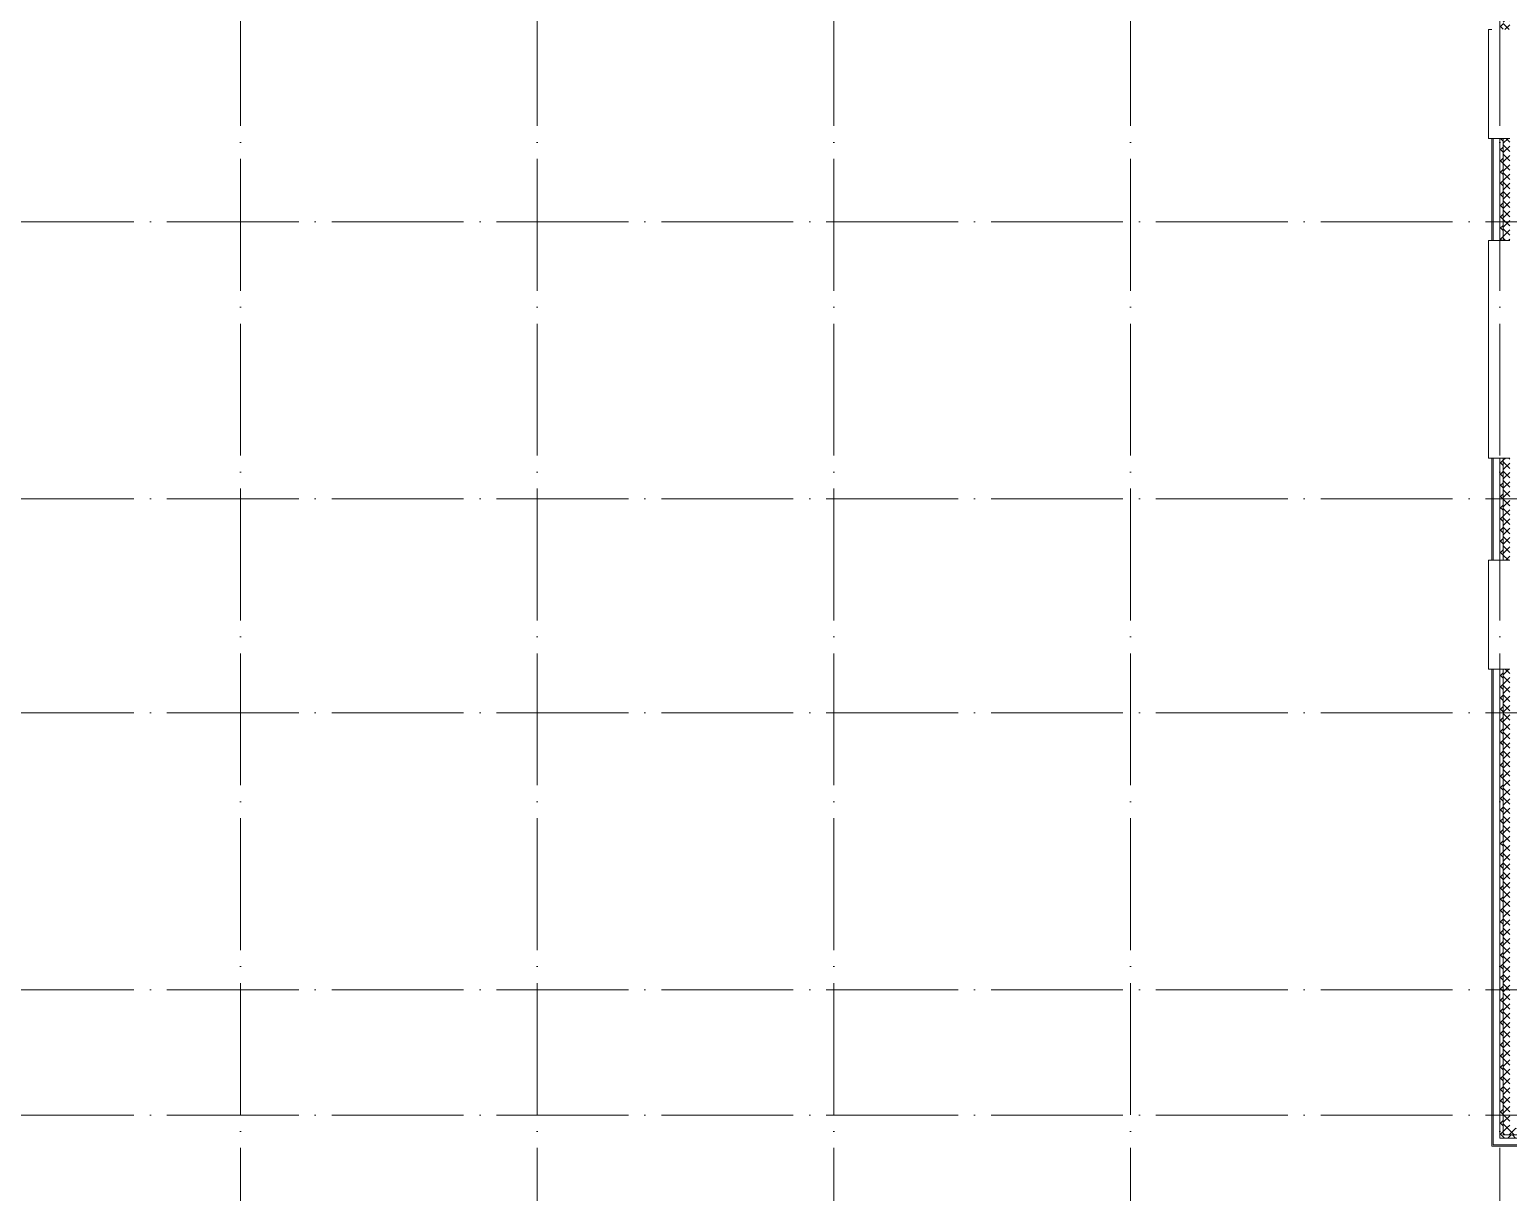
# Model space of a CAD drawing. Header units: millimetres. Extents: x 97 to 215964, y -4577 to 60645.
# Drawn here: x 105648 to 128078, y 25253 to 42890 of the extents above; entities that cross this region are included whole.
import ezdxf

# ---------------------------------------------------------------- set-up
doc = ezdxf.new("R2010")
doc.units = ezdxf.units.MM
doc.linetypes.add('ADSK_Линия сетки', pattern=[2500, 2000, -250, 0, -250])
for name, color, linetype, lineweight in [('A-GLAZ-____-OTLN', 151, 'Continuous', 9), ('A-WALL-____-MCUT', 113, 'Continuous', 9), ('A-WALL-____-PATT', 111, 'Continuous', 9), ('A-WALL-FNSH-MCUT', 113, 'Continuous', 9), ('S-GRID-____-OTLN', 1, 'Continuous', 9)]:
    doc.layers.add(name, color=color, linetype=linetype, lineweight=lineweight)
pattern_1 = [(135, (0, 0), (-84.85281, -84.85281), []), (225, (0, 0), (84.85281, -84.85281), [])]
pattern_2 = [(45, (0, 0), (-70.71068, 70.71068), []), (135, (0, 0), (-70.71068, -70.71068), [])]

# ---------------------------------------------------------------- blocks, each defined once
blk = doc.blocks.new('WNW_Отлив1 - Отлив_металлический 2-28598290-О_АИ_ПП_8_400_Целиком')
at = {"layer": 'A-GLAZ-____-OTLN', "color": 10, "lineweight": 5}
for p, q in [((1650, 320), (-1650, 320)), ((-1650, 320), (-1650, 270)), ((1650, 270), (1650, 320))]:
    blk.add_line(p, q, dxfattribs=at)
blk = doc.blocks.new('WNW_Отлив1 - Отлив_металлический 2-28603322-О_АИ_ПП_8_400_Целиком')
at = {"layer": 'A-GLAZ-____-OTLN', "color": 10, "lineweight": 5}
for p, q in [((825, 320), (-825, 320)), ((-825, 320), (-825, 270)), ((825, 270), (825, 320))]:
    blk.add_line(p, q, dxfattribs=at)
blk = doc.blocks.new('0083_СОШ675_АР_R22_rvt-1-О_АИ_ПП_8_400_Целиком')
at = {"layer": 'A-WALL-____-PATT', "lineweight": 5}
h = blk.add_hatch(dxfattribs=at)
h.set_pattern_fill('FP_9', color=10, style=0, pattern_type=2)
h.set_pattern_definition(pattern_1)
h.paths.add_polyline_path([(69150, 26125), (69200, 26125), (69200, 33190), (69150, 33190), (69150, 26225)])
h.paths.add_polyline_path([(69200, 34840), (69200, 36390), (69150, 36390), (69150, 34840)])
h.paths.add_polyline_path([(69150, 39690), (69200, 39690), (69200, 41240), (69150, 41240), (69150, 40183)])
h.paths.add_polyline_path([(69200, 42890), (69200, 43325), (69150, 43325), (69150, 42890)])
h = blk.add_hatch(dxfattribs=at)
h.set_pattern_fill('FP_16', color=10, style=0, pattern_type=2)
h.set_pattern_definition(pattern_2)
h.paths.add_polyline_path([(69283, 26225), (69300, 26225), (69300, 33190), (69200, 33190), (69200, 26225)])
h.paths.add_polyline_path([(69300, 34840), (69300, 36390), (69200, 36390), (69200, 34840)])
h.paths.add_polyline_path([(69200, 39690), (69300, 39690), (69300, 41240), (69200, 41240), (69200, 40183)])
h.paths.add_polyline_path([(69200, 42890), (69300, 42890), (69300, 43325), (69200, 43325), (69200, 43114)])
h = blk.add_hatch(dxfattribs=at)
h.set_pattern_fill('FP_9', color=10, style=0, pattern_type=2)
h.set_pattern_definition(pattern_1)
h.paths.add_polyline_path([(104501, 26075), (104550, 26075), (104600, 26125), (100150, 26125), (100150, 26075), (103872, 26075)])
h.paths.add_polyline_path([(98350, 26075), (99250, 26075), (99250, 26125), (98350, 26125)])
h.paths.add_polyline_path([(97450, 26075), (97450, 26125), (96250, 26125), (96250, 26075), (96954, 26075)])
h.paths.add_polyline_path([(93550, 26075), (93550, 26125), (92350, 26125), (92350, 26075), (92552, 26075)])
h.paths.add_polyline_path([(91294, 26075), (91450, 26075), (91450, 26125), (90550, 26125), (90550, 26075)])
h.paths.add_polyline_path([(89650, 26075), (89650, 26125), (88450, 26125), (88450, 26075), (88779, 26075)])
h.paths.add_polyline_path([(85750, 26075), (85750, 26125), (84250, 26125), (84250, 26075), (85005, 26075)])
h.paths.add_polyline_path([(82450, 26075), (83350, 26075), (83350, 26125), (82450, 26125)])
h.paths.add_polyline_path([(81550, 26075), (81550, 26125), (79900, 26125), (79900, 26075), (81232, 26075)])
h.paths.add_polyline_path([(75850, 26075), (75850, 26125), (74200, 26125), (74200, 26075), (74943, 26075)])
h.paths.add_polyline_path([(70150, 26075), (70150, 26125), (69150, 26125), (69150, 26075), (69912, 26075)])
h.paths.add_polyline_path([(72428, 26075), (73300, 26075), (73300, 26125), (71850, 26125), (71850, 26075)])
h = blk.add_hatch(dxfattribs=at)
h.set_pattern_fill('FP_16', color=10, style=0, pattern_type=2)
h.set_pattern_definition(pattern_2)
h.paths.add_polyline_path([(104600, 26125), (104700, 26225), (100150, 26225), (100150, 26125), (104501, 26125)])
h.paths.add_polyline_path([(97450, 26125), (97450, 26225), (96250, 26225), (96250, 26125), (96954, 26125)])
h.paths.add_polyline_path([(98841, 26125), (99250, 26125), (99250, 26225), (98350, 26225), (98350, 26125)])
h.paths.add_polyline_path([(92552, 26125), (93550, 26125), (93550, 26225), (92350, 26225), (92350, 26125)])
h.paths.add_polyline_path([(91450, 26125), (91450, 26225), (90550, 26225), (90550, 26125), (91294, 26125)])
h.paths.add_polyline_path([(89650, 26125), (89650, 26225), (88450, 26225), (88450, 26125), (88779, 26125)])
h.paths.add_polyline_path([(85750, 26125), (85750, 26225), (84250, 26225), (84250, 26125), (85005, 26125)])
h.paths.add_polyline_path([(82490, 26125), (83350, 26125), (83350, 26225), (82450, 26225), (82450, 26125)])
h.paths.add_polyline_path([(81232, 26125), (81550, 26125), (81550, 26225), (79900, 26225), (79900, 26125), (79974, 26125)])
h.paths.add_polyline_path([(75850, 26125), (75850, 26225), (74200, 26225), (74200, 26125), (74943, 26125)])
h.paths.add_polyline_path([(72428, 26125), (73300, 26125), (73300, 26225), (71850, 26225), (71850, 26125)])
h.paths.add_polyline_path([(70150, 26125), (70150, 26225), (69200, 26225), (69200, 26125), (69912, 26125)])
at = {"layer": 'A-WALL-____-MCUT', "color": 90}
for p, q in [((69150, 41240), (69050, 41240)), ((69300, 41240), (69200, 41240)), ((69050, 39690), (69150, 39690)), ((69200, 39690), (69300, 39690)), ((69150, 36390), (69050, 36390)), ((69300, 36390), (69200, 36390)), ((69050, 34840), (69150, 34840)), ((69200, 34840), (69300, 34840)), ((69150, 33190), (69050, 33190)), ((69300, 33190), (69200, 33190))]:
    blk.add_line(p, q, dxfattribs=at)
at = {"layer": 'A-WALL-____-MCUT', "color": 10, "lineweight": 5}
for p, q in [((69050, 41240), (69050, 39690)), ((69050, 36390), (69050, 34840)), ((69050, 33190), (69050, 26225)), ((69050, 26075), (69050, 26225)), ((69050, 25975), (69050, 26075)), ((69050, 25975), (70150, 25975))]:
    blk.add_line(p, q, dxfattribs=at)
at = {"layer": 'A-WALL-____-MCUT', "color": 50, "lineweight": 13}
for p, q in [((69200, 41240), (69150, 41240)), ((69150, 41240), (69150, 39690)), ((69200, 41240), (69200, 39690)), ((69150, 39690), (69200, 39690)), ((69200, 36390), (69150, 36390)), ((69150, 36390), (69150, 34840)), ((69200, 36390), (69200, 34840)), ((69150, 34840), (69200, 34840)), ((69200, 33190), (69150, 33190)), ((69150, 33190), (69150, 26225)), ((69200, 33190), (69200, 26225)), ((69150, 26125), (69150, 26225)), ((69150, 26075), (69150, 26125)), ((69150, 26075), (70150, 26075)), ((69200, 26125), (69200, 26225)), ((69200, 26125), (70150, 26125))]:
    blk.add_line(p, q, dxfattribs=at)
at = {"layer": 'A-WALL-FNSH-MCUT', "color": 90}
for p, q in [((69050, 41240), (69030, 41240)), ((69030, 41240), (69030, 39690)), ((69030, 39690), (69050, 39690)), ((69050, 36390), (69030, 36390)), ((69030, 36390), (69030, 34840)), ((69030, 34840), (69050, 34840)), ((69050, 33190), (69030, 33190)), ((69030, 33190), (69030, 26225)), ((69030, 26225), (69030, 26125)), ((69030, 26125), (69030, 26075)), ((69030, 26075), (69030, 25975)), ((69030, 25975), (69030, 25955)), ((69030, 25955), (70150, 25955))]:
    blk.add_line(p, q, dxfattribs=at)
at = {"layer": 'A-GLAZ-____-OTLN', "color": 90, "lineweight": 9, "rotation": 89.99999999999993}
for name, p in [('WNW_Отлив1 - Отлив_металлический 2-28603322-О_АИ_ПП_8_400_Целиком', (69300, 42065)), ('WNW_Отлив1 - Отлив_металлический 2-28598290-О_АИ_ПП_8_400_Целиком', (69300, 38040)), ('WNW_Отлив1 - Отлив_металлический 2-28603322-О_АИ_ПП_8_400_Целиком', (69300, 34015))]:
    blk.add_blockref(name, p, dxfattribs=at)

msp = doc.modelspace()

# ---------------------------------------------------------------- linework, layer by layer
at = {"layer": 'S-GRID-____-OTLN', "linetype": 'ADSK_Линия сетки'}
for p, q in [((108847.887824, -3572.657751), (108847.887824, 60644.999414)), ((113347.887824, -3572.657751), (113347.887824, 60644.999414)), ((117847.887824, -3572.657751), (117847.887824, 60644.999414)), ((122347.8878, -3572.657751), (122347.8878, 60644.999414)), ((127947.887824, -3572.657751), (127947.887824, 60644.999414)), ((55228.336609, 39975.000586), (215146.441901, 39975.000586)), ((55228.336609, 35775.000586), (213876.441901, 35775.000586)), ((55228.336609, 32525.000984), (215146.441901, 32525.000984)), ((55228.336609, 28325.000984), (215146.441901, 28325.000984)), ((55228.336609, 26425.000586), (215146.441901, 26425.000586))]:
    msp.add_line(p, q, dxfattribs=at)

# ---------------------------------------------------------------- block references
at = {"color": 250, "lineweight": 5}
msp.add_blockref('0083_СОШ675_АР_R22_rvt-1-О_АИ_ПП_8_400_Целиком', (58797.887824, 0), dxfattribs=at)

doc.saveas('drawing.dxf')
